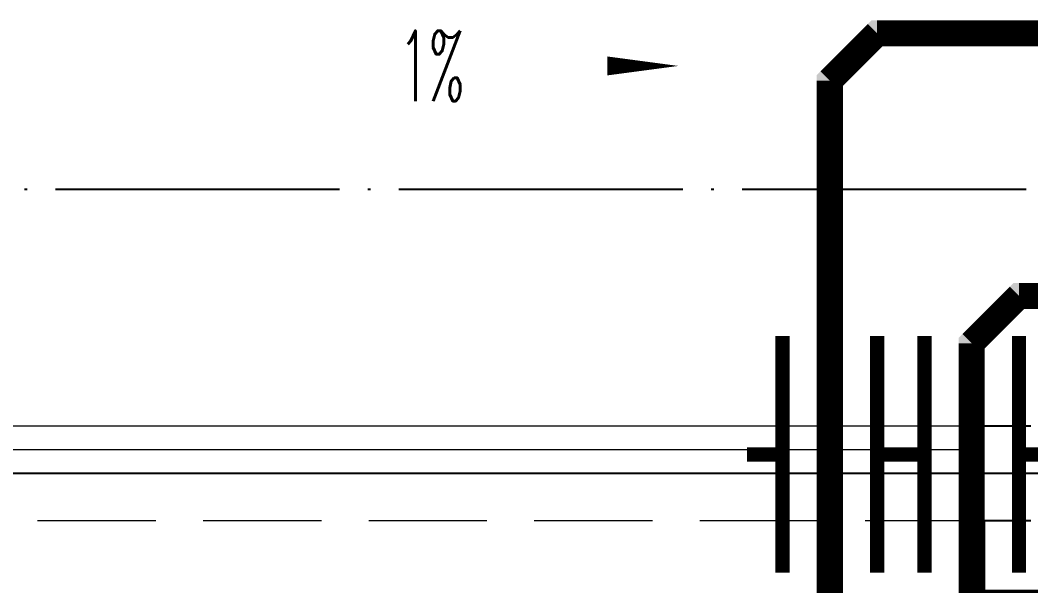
# Model space of a CAD drawing. Extents: x 27938 to 1507990, y 110129 to 923079.
# Drawn here: x 834230 to 836366, y 672420 to 673615 of the extents above; entities that cross this region are included whole.
import ezdxf

# ---------------------------------------------------------------- set-up
doc = ezdxf.new("R2010")
doc.units = 0
doc.header["$LTSCALE"] = 1000
doc.header["$MEASUREMENT"] = 0
doc.linetypes.add('DASH', pattern=[0.35, 0.25, -0.1])
doc.linetypes.add('DOTE', pattern=[2.42, 2, -0.2, 0.02, -0.2])
for name, color, linetype in [('DIM_不分区给水', 3, 'Continuous'), ('DOTE', 1, 'Continuous'), ('PIPE-废水', 31, 'TG_F'), ('VALVE_凝结', 7, 'Continuous'), ('WALL', 9, 'Continuous')]:
    doc.layers.add(name, color=color, linetype=linetype)
for name, color, linetype, lineweight in [('平面-排水沟', 86, 'Continuous', 15), ('平面-栏杆', 135, 'Continuous', 15), ('平面-看线', 45, 'Continuous', 15)]:
    doc.layers.add(name, color=color, linetype=linetype, lineweight=lineweight)
doc.styles.add('_TCH_DIM', font='SIMPLEX.shx', dxfattribs={"width": 0.7, "bigfont": 'GBCBIG.shx'})
doc.styles.add('TG_LINETYPE', font='SIMPLEX', dxfattribs={"width": 0.8, "height": 3, "bigfont": 'HZTXT'})
doc.linetypes.add('TG_F', pattern='A,2,-0.3,["F",TG_LINETYPE,S=0.1,R=0,X=-0.23,Y=-0.15],0', length=2.3)

# ---------------------------------------------------------------- blocks, each defined once
blk = doc.blocks.new('$VALVE$00000553')
at = {"const_width": 30}
for points in [[(0, 100), (0, 175)], [(0, 100), (-250, 100), (-250, 100)], [(0, 100), (250, 100), (250, 100)], [(-250, -100), (-250, -100), (0, -100)], [(250, -100), (250, -100), (0, -100)], [(0, -175), (0, -100)]]:
    blk.add_lwpolyline(points, dxfattribs=at)

msp = doc.modelspace()

# ---------------------------------------------------------------- hatches: boundary and pattern name
at = {"layer": 'PIPE-废水'}
for points in [[(836041.6, 673587.2), (836022.1, 673606.6), (836030.2, 673614.7)], [(836041.6, 673587.2), (836022.1, 673606.6), (836030.2, 673614.7)], [(836041.6, 673587.2), (836041.6, 673614.7), (836030.2, 673614.7)], [(836041.6, 673587.2), (836041.6, 673614.7), (836030.2, 673614.7)], [(835941.6, 673487.2), (835922.1, 673506.6), (835914.1, 673498.6)], [(835941.6, 673487.2), (835922.1, 673506.6), (835914.1, 673498.6)], [(835941.6, 673487.2), (835914.1, 673487.2), (835914.1, 673498.6)], [(835941.6, 673487.2), (835914.1, 673487.2), (835914.1, 673498.6)], [(836341.6, 673032.2), (836322.1, 673051.6), (836330.2, 673059.7)], [(836341.6, 673032.2), (836322.1, 673051.6), (836330.2, 673059.7)], [(836341.6, 673032.2), (836341.6, 673059.7), (836330.2, 673059.7)], [(836341.6, 673032.2), (836341.6, 673059.7), (836330.2, 673059.7)], [(836241.6, 672932.2), (836222.1, 672951.6), (836214.1, 672943.6)], [(836241.6, 672932.2), (836222.1, 672951.6), (836214.1, 672943.6)], [(836241.6, 672932.2), (836214.1, 672932.2), (836214.1, 672943.6)], [(836241.6, 672932.2), (836214.1, 672932.2), (836214.1, 672943.6)]]:
    msp.add_hatch(color=256, dxfattribs=at).paths.add_polyline_path(points)

# ---------------------------------------------------------------- linework, layer by layer
at = {"color": 8, "const_width": 8}
msp.add_lwpolyline([(836266.6, 672557.2), (836266.6, 672407.2), (836566.6, 672407.2), (836566.6, 672557.2)], dxfattribs=at)
at = {"layer": 'DIM_不分区给水'}
msp.add_line((850104.1, 672657.2), (829184.1, 672657.2), dxfattribs=at)
at = {"layer": 'DOTE', "color": 169, "linetype": 'DOTE', "ltscale": 0.3}
for p, q in [((879916.6, 673257.2), (825916.6, 673257.2)), ((879916.6, 672657.2), (825916.6, 672657.2))]:
    msp.add_line(p, q, dxfattribs=at)
at = {"layer": 'PIPE-废水', "ltscale": 0.5, "const_width": 55}
for points in [[(836041.6, 673587.2), (835941.6, 673487.2)], [(836041.6, 673587.2), (835941.6, 673487.2)], [(836041.6, 673587.2), (836881.1, 673587.2)], [(836041.6, 673587.2), (836940.7, 673587.2)], [(835941.6, 672113.5), (835941.6, 673487.2)], [(835941.6, 672113.5), (835941.6, 673487.2)], [(836341.6, 673032.2), (836241.6, 672932.2)], [(836341.6, 673032.2), (836241.6, 672932.2)], [(836341.6, 673032.2), (836636.6, 673032.2)], [(836341.6, 673032.2), (836636.6, 673032.2)], [(836241.6, 672164.3), (836241.6, 672932.2)], [(836241.6, 672164.3), (836241.6, 672932.2)]]:
    msp.add_lwpolyline(points, dxfattribs=at)
at = {"layer": 'WALL', "color": 8}
for p, q in [((836366.6, 672757.2), (836266.6, 672757.2)), ((836266.6, 672557.2), (836266.6, 672757.2)), ((836366.6, 672757.2), (836266.6, 672757.2)), ((836266.6, 672557.2), (836266.6, 672757.2)), ((836366.6, 672557.2), (836266.6, 672557.2))]:
    msp.add_line(p, q, dxfattribs=at)
at = {"layer": '平面-排水沟', "color": 8}
msp.add_lwpolyline([(835199.8, 673518.1, 0, 0, 0), (835621.2, 673518.1, 0, 40, 0), (835471.2, 673518.1, 0, 0, 0)], format="xyseb", dxfattribs=at)
msp.add_lwpolyline([(835199.8, 673518.1, 0, 0, 0), (835621.2, 673518.1, 0, 40, 0), (835471.2, 673518.1, 0, 0, 0)], format="xyseb", dxfattribs=at)
at = {"layer": '平面-栏杆', "color": 8}
for points in [[(836266.6, 672707.2), (831616.6, 672707.2)], [(836266.6, 672707.2), (831616.6, 672707.2)], [(836266.6, 672657.2), (831616.6, 672657.2)], [(836266.6, 672657.2), (831616.6, 672657.2)]]:
    msp.add_lwpolyline(points, dxfattribs=at)
at = {"layer": '平面-看线', "color": 8}
msp.add_lwpolyline([(836266.6, 672757.2), (831616.6, 672757.2)], dxfattribs=at)
msp.add_lwpolyline([(836266.6, 672757.2), (831616.6, 672757.2)], dxfattribs=at)
at = {"layer": '平面-看线', "color": 8, "linetype": 'DASH'}
msp.add_lwpolyline([(836266.6, 672557.2), (831616.6, 672557.2)], dxfattribs=at)

# ---------------------------------------------------------------- block references
at = {"layer": 'VALVE_凝结', "xscale": -1, "yscale": -1, "rotation": 270.0000005857809}
for p in [(835941.6, 672697.2), (836241.6, 672697.2)]:
    msp.add_blockref('$VALVE$00000553', p, dxfattribs=at)

# ---------------------------------------------------------------- texts
at = {"layer": '平面-排水沟', "color": 7, "style": '_TCH_DIM', "width": 0.494118}
msp.add_text('1%', height=148.75, dxfattribs=at).set_placement((835030.8, 673443.7))
msp.add_text('1%', height=148.75, dxfattribs=at).set_placement((835030.8, 673443.7))

doc.saveas('drawing.dxf')
